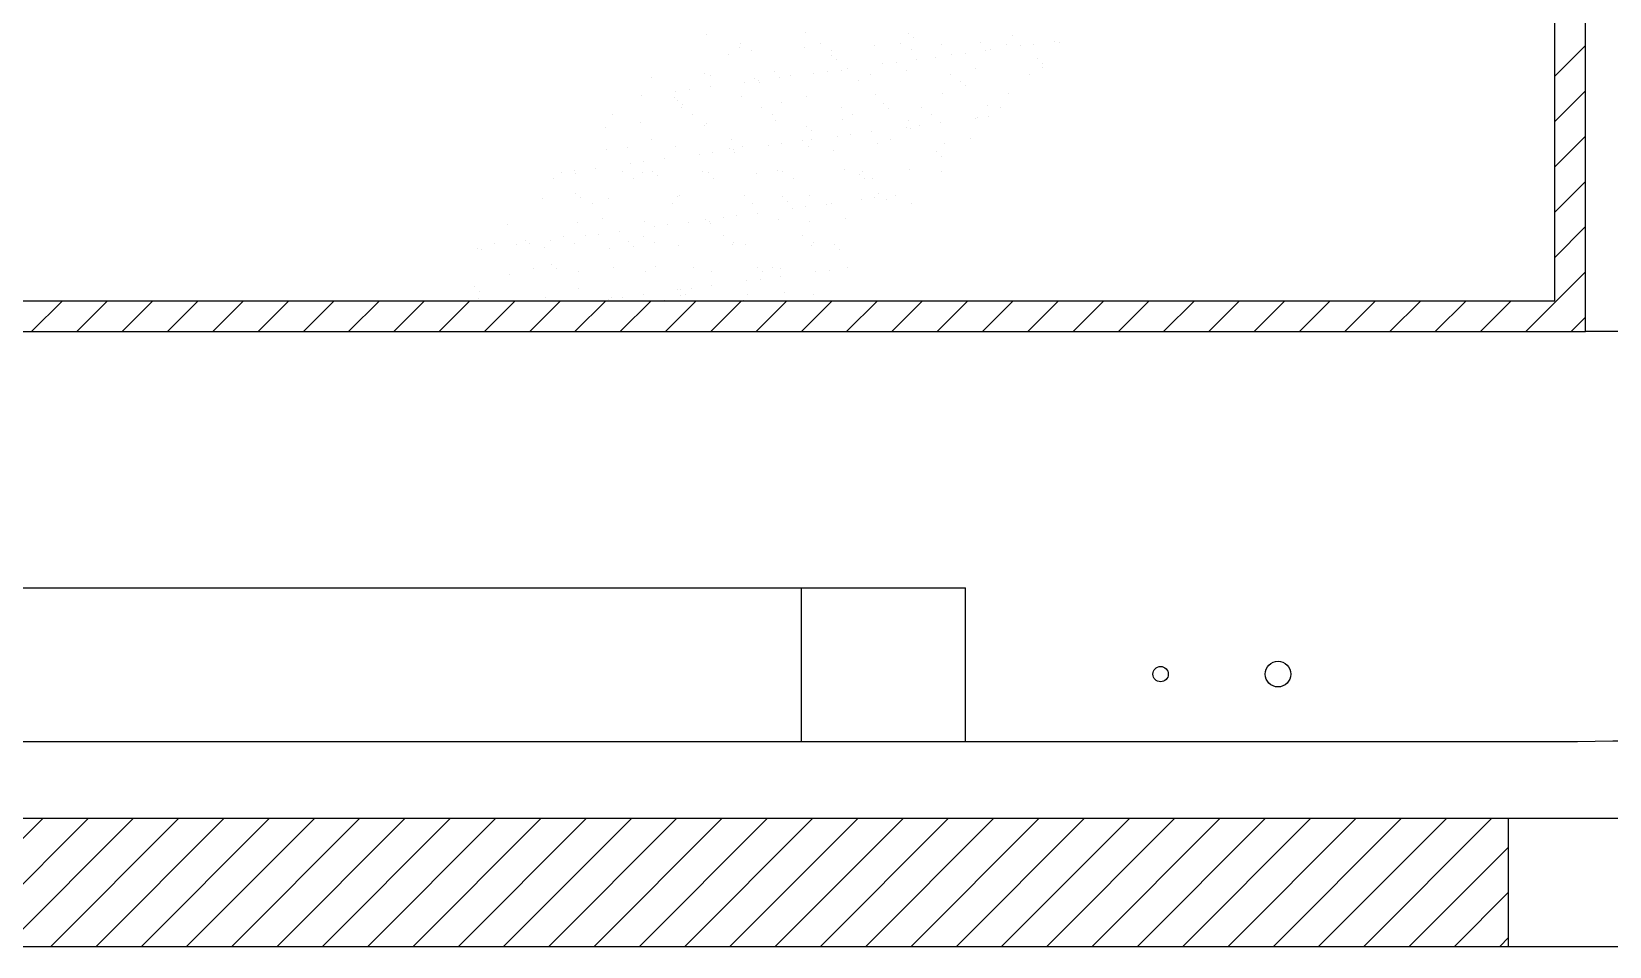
# Model space of a CAD drawing. Header units: inches. Extents: x 11.8 to 54.3, y 10.8 to 35.6.
# Drawn here: x 42.3236 to 42.6316, y 26.4983 to 26.6769 of the extents above; entities that cross this region are included whole.
import ezdxf

# ---------------------------------------------------------------- set-up
doc = ezdxf.new("R2010")
doc.units = ezdxf.units.IN
doc.header["$MEASUREMENT"] = 0
doc.layers.add('02', color=2, linetype='Continuous')
doc.layers.add('1', color=1, linetype='Continuous')

msp = doc.modelspace()

# ---------------------------------------------------------------- linework, layer by layer
at = {"layer": '02'}
for p, q in [((42.62694, 26.61834), (42.62694, 27.12934)), ((42.62094, 26.62434), (42.62094, 27.12334)), ((42.45538, 26.67635), (42.45538, 26.67635)), ((42.47476, 26.67675), (42.47476, 26.67675)), ((42.49477, 26.67658), (42.49477, 26.67658)), ((42.49569, 26.67574), (42.49569, 26.67574)), ((42.51507, 26.67614), (42.51507, 26.67614)), ((42.45973, 26.67237), (42.45973, 26.67237)), ((42.46179, 26.6738), (42.46179, 26.6738)), ((42.46207, 26.67458), (42.46207, 26.67458)), ((42.46418, 26.67324), (42.46418, 26.67324)), ((42.47458, 26.67374), (42.47458, 26.67374)), ((42.47764, 26.67461), (42.47764, 26.67461)), ((42.47974, 26.67219), (42.47974, 26.67219)), ((42.47975, 26.67326), (42.47975, 26.67326)), ((42.48809, 26.67423), (42.48809, 26.67423)), ((42.49321, 26.67464), (42.49321, 26.67464)), ((42.49532, 26.67329), (42.49532, 26.67329)), ((42.50118, 26.67439), (42.50118, 26.67439)), ((42.50323, 26.67233), (42.50323, 26.67233)), ((42.50583, 26.67267), (42.50583, 26.67267)), ((42.50878, 26.67466), (42.50878, 26.67466)), ((42.5099, 26.6732), (42.5099, 26.6732)), ((42.51089, 26.67332), (42.51089, 26.67332)), ((42.51397, 26.67433), (42.51397, 26.67433)), ((42.51669, 26.6741), (42.51669, 26.6741)), ((42.51929, 26.67444), (42.51929, 26.67444)), ((42.52336, 26.67498), (42.52336, 26.67498)), ((42.52435, 26.67469), (42.52435, 26.67469)), ((42.62094, 26.66816), (42.62694, 26.67416)), ((42.46855, 26.66911), (42.46855, 26.66911)), ((42.47891, 26.66912), (42.47891, 26.66912)), ((42.48066, 26.67135), (42.48066, 26.67135)), ((42.48164, 26.66928), (42.48164, 26.66928)), ((42.48298, 26.66966), (42.48298, 26.66966)), ((42.48977, 26.67055), (42.48977, 26.67055)), ((42.49237, 26.6709), (42.49237, 26.6709)), ((42.49443, 26.66922), (42.49443, 26.66922)), ((42.49644, 26.67143), (42.49644, 26.67143)), ((42.50004, 26.67175), (42.50004, 26.67175)), ((42.50794, 26.66971), (42.50794, 26.66971)), ((42.52005, 26.67158), (42.52005, 26.67158)), ((42.52097, 26.67073), (42.52097, 26.67073)), ((42.52102, 26.66987), (42.52102, 26.66987)), ((42.4447, 26.66798), (42.4447, 26.66798)), ((42.45505, 26.66863), (42.45505, 26.66863)), ((42.45606, 26.66612), (42.45606, 26.66612)), ((42.4562, 26.66837), (42.4562, 26.66837)), ((42.46285, 26.66701), (42.46285, 26.66701)), ((42.46471, 26.6678), (42.46471, 26.6678)), ((42.46546, 26.66735), (42.46546, 26.66735)), ((42.46563, 26.66696), (42.46563, 26.66696)), ((42.46952, 26.66789), (42.46952, 26.66789)), ((42.47177, 26.6684), (42.47177, 26.6684)), ((42.47631, 26.66878), (42.47631, 26.66878)), ((42.48501, 26.66736), (42.48501, 26.66736)), ((42.48734, 26.66843), (42.48734, 26.66843)), ((42.50291, 26.66846), (42.50291, 26.66846)), ((42.50502, 26.66719), (42.50502, 26.66719)), ((42.50594, 26.66635), (42.50594, 26.66635)), ((42.51848, 26.66849), (42.51848, 26.66849)), ((42.4426, 26.66434), (42.4426, 26.66434)), ((42.44902, 26.664), (42.44902, 26.664)), ((42.44939, 26.66524), (42.44939, 26.66524)), ((42.44968, 26.66342), (42.44968, 26.66342)), ((42.452, 26.66558), (42.452, 26.66558)), ((42.46211, 26.66417), (42.46211, 26.66417)), ((42.46998, 26.66297), (42.46998, 26.66297)), ((42.4749, 26.66411), (42.4749, 26.66411)), ((42.4884, 26.66459), (42.4884, 26.66459)), ((42.50149, 26.66476), (42.50149, 26.66476)), ((42.51428, 26.6647), (42.51428, 26.6647)), ((42.62094, 26.65932), (42.62694, 26.66532)), ((42.43708, 26.66066), (42.43708, 26.66066)), ((42.45054, 26.66203), (42.45054, 26.66203)), ((42.4506, 26.66257), (42.4506, 26.66257)), ((42.45265, 26.66069), (42.45265, 26.66069)), ((42.46611, 26.66206), (42.46611, 26.66206)), ((42.46822, 26.66072), (42.46822, 26.66072)), ((42.48168, 26.66209), (42.48168, 26.66209)), ((42.48379, 26.66074), (42.48379, 26.66074)), ((42.48999, 26.6628), (42.48999, 26.6628)), ((42.49091, 26.66196), (42.49091, 26.66196)), ((42.49725, 26.66212), (42.49725, 26.66212)), ((42.49936, 26.66077), (42.49936, 26.66077)), ((42.50784, 26.65999), (42.50784, 26.65999)), ((42.50825, 26.66007), (42.50825, 26.66007)), ((42.51029, 26.66236), (42.51029, 26.66236)), ((42.51044, 26.66033), (42.51044, 26.66033)), ((42.51282, 26.66214), (42.51282, 26.66214)), ((42.43557, 26.65818), (42.43557, 26.65818)), ((42.44257, 26.65905), (42.44257, 26.65905)), ((42.45495, 26.65859), (42.45495, 26.65859)), ((42.45536, 26.65899), (42.45536, 26.65899)), ((42.46887, 26.65948), (42.46887, 26.65948)), ((42.47496, 26.65841), (42.47496, 26.65841)), ((42.47588, 26.65757), (42.47588, 26.65757)), ((42.48196, 26.65965), (42.48196, 26.65965)), ((42.48352, 26.65679), (42.48352, 26.65679)), ((42.48759, 26.65732), (42.48759, 26.65732)), ((42.49438, 26.65821), (42.49438, 26.65821)), ((42.49475, 26.65958), (42.49475, 26.65958)), ((42.49526, 26.65797), (42.49526, 26.65797)), ((42.49698, 26.65856), (42.49698, 26.65856)), ((42.50105, 26.65909), (42.50105, 26.65909)), ((42.43583, 26.65388), (42.43583, 26.65388)), ((42.43992, 26.6542), (42.43992, 26.6542)), ((42.44467, 26.65582), (42.44467, 26.65582)), ((42.44933, 26.65437), (42.44933, 26.65437)), ((42.45993, 26.65403), (42.45993, 26.65403)), ((42.46024, 26.65585), (42.46024, 26.65585)), ((42.46067, 26.65378), (42.46067, 26.65378)), ((42.46242, 26.65453), (42.46242, 26.65453)), ((42.46746, 26.65467), (42.46746, 26.65467)), ((42.47007, 26.65501), (42.47007, 26.65501)), ((42.47413, 26.65555), (42.47413, 26.65555)), ((42.47521, 26.65447), (42.47521, 26.65447)), ((42.47581, 26.65588), (42.47581, 26.65588)), ((42.48092, 26.65644), (42.48092, 26.65644)), ((42.48872, 26.65496), (42.48872, 26.65496)), ((42.49138, 26.65591), (42.49138, 26.65591)), ((42.50181, 26.65513), (42.50181, 26.65513)), ((42.50695, 26.65594), (42.50695, 26.65594)), ((42.62094, 26.65049), (42.62694, 26.65649)), ((42.44054, 26.65113), (42.44054, 26.65113)), ((42.44315, 26.65147), (42.44315, 26.65147)), ((42.44721, 26.65201), (42.44721, 26.65201)), ((42.454, 26.6529), (42.454, 26.6529)), ((42.45661, 26.65324), (42.45661, 26.65324)), ((42.46085, 26.65318), (42.46085, 26.65318)), ((42.48023, 26.65358), (42.48023, 26.65358)), ((42.50024, 26.65341), (42.50024, 26.65341)), ((42.50116, 26.65257), (42.50116, 26.65257)), ((42.42554, 26.64811), (42.42554, 26.64811)), ((42.42709, 26.64936), (42.42709, 26.64936)), ((42.42969, 26.6497), (42.42969, 26.6497)), ((42.4298, 26.64925), (42.4298, 26.64925)), ((42.43375, 26.65023), (42.43375, 26.65023)), ((42.43901, 26.64948), (42.43901, 26.64948)), ((42.44111, 26.64814), (42.44111, 26.64814)), ((42.44289, 26.64942), (42.44289, 26.64942)), ((42.4449, 26.64964), (42.4449, 26.64964)), ((42.44582, 26.64879), (42.44582, 26.64879)), ((42.45458, 26.64951), (42.45458, 26.64951)), ((42.45568, 26.64936), (42.45568, 26.64936)), ((42.45669, 26.64817), (42.45669, 26.64817)), ((42.4652, 26.6492), (42.4652, 26.6492)), ((42.46918, 26.64984), (42.46918, 26.64984)), ((42.47015, 26.64954), (42.47015, 26.64954)), ((42.47226, 26.64819), (42.47226, 26.64819)), ((42.48227, 26.65001), (42.48227, 26.65001)), ((42.48521, 26.64902), (42.48521, 26.64902)), ((42.48572, 26.64957), (42.48572, 26.64957)), ((42.48613, 26.64818), (42.48613, 26.64818)), ((42.48783, 26.64822), (42.48783, 26.64822)), ((42.49506, 26.64995), (42.49506, 26.64995)), ((42.50129, 26.64959), (42.50129, 26.64959)), ((42.62094, 26.64165), (42.62694, 26.64765)), ((42.42987, 26.64525), (42.42987, 26.64525)), ((42.43079, 26.6444), (42.43079, 26.6444)), ((42.44965, 26.64473), (42.44965, 26.64473)), ((42.45017, 26.64481), (42.45017, 26.64481)), ((42.46274, 26.6449), (42.46274, 26.6449)), ((42.47018, 26.64464), (42.47018, 26.64464)), ((42.47553, 26.64484), (42.47553, 26.64484)), ((42.48813, 26.64445), (42.48813, 26.64445)), ((42.48903, 26.64532), (42.48903, 26.64532)), ((42.4922, 26.64498), (42.4922, 26.64498)), ((42.42335, 26.64431), (42.42335, 26.64431)), ((42.43313, 26.64327), (42.43313, 26.64327)), ((42.43615, 26.64425), (42.43615, 26.64425)), ((42.4487, 26.6433), (42.4487, 26.6433)), ((42.46428, 26.64333), (42.46428, 26.64333)), ((42.46528, 26.64144), (42.46528, 26.64144)), ((42.4711, 26.64379), (42.4711, 26.64379)), ((42.47207, 26.64233), (42.47207, 26.64233)), ((42.47468, 26.64267), (42.47468, 26.64267)), ((42.47874, 26.64321), (42.47874, 26.64321)), ((42.47985, 26.64336), (42.47985, 26.64336)), ((42.48553, 26.6441), (42.48553, 26.6441)), ((42.49048, 26.64419), (42.49048, 26.64419)), ((42.49542, 26.64339), (42.49542, 26.64339)), ((42.41661, 26.63913), (42.41661, 26.63913)), ((42.43012, 26.63962), (42.43012, 26.63962)), ((42.43514, 26.64042), (42.43514, 26.64042)), ((42.4432, 26.63979), (42.4432, 26.63979)), ((42.44515, 26.63879), (42.44515, 26.63879)), ((42.44776, 26.63913), (42.44776, 26.63913)), ((42.45182, 26.63967), (42.45182, 26.63967)), ((42.45515, 26.64025), (42.45515, 26.64025)), ((42.45599, 26.63972), (42.45599, 26.63972)), ((42.45607, 26.6394), (42.45607, 26.6394)), ((42.45861, 26.64056), (42.45861, 26.64056)), ((42.46122, 26.6409), (42.46122, 26.6409)), ((42.4695, 26.64021), (42.4695, 26.64021)), ((42.47545, 26.6398), (42.47545, 26.6398)), ((42.48259, 26.64038), (42.48259, 26.64038)), ((42.62094, 26.63281), (42.62694, 26.63881)), ((42.41401, 26.63556), (42.41401, 26.63556)), ((42.41824, 26.63524), (42.41824, 26.63524)), ((42.42011, 26.63603), (42.42011, 26.63603)), ((42.42084, 26.63559), (42.42084, 26.63559)), ((42.4249, 26.63612), (42.4249, 26.63612)), ((42.42747, 26.63693), (42.42747, 26.63693)), ((42.42958, 26.63559), (42.42958, 26.63559)), ((42.4317, 26.63702), (42.4317, 26.63702)), ((42.4343, 26.63736), (42.4343, 26.63736)), ((42.43836, 26.63789), (42.43836, 26.63789)), ((42.44012, 26.63586), (42.44012, 26.63586)), ((42.44304, 26.63696), (42.44304, 26.63696)), ((42.44515, 26.63562), (42.44515, 26.63562)), ((42.45861, 26.63699), (42.45861, 26.63699)), ((42.46042, 26.63542), (42.46042, 26.63542)), ((42.46072, 26.63565), (42.46072, 26.63565)), ((42.46305, 26.63526), (42.46305, 26.63526)), ((42.47419, 26.63702), (42.47419, 26.63702)), ((42.47584, 26.6352), (42.47584, 26.6352)), ((42.47629, 26.63567), (42.47629, 26.63567)), ((42.48042, 26.63524), (42.48042, 26.63524)), ((42.41058, 26.63451), (42.41058, 26.63451)), ((42.41145, 26.63435), (42.41145, 26.63435)), ((42.42367, 26.63467), (42.42367, 26.63467)), ((42.43646, 26.63461), (42.43646, 26.63461)), ((42.44104, 26.63501), (42.44104, 26.63501)), ((42.44996, 26.6351), (42.44996, 26.6351)), ((42.48135, 26.6344), (42.48135, 26.6344)), ((42.41693, 26.6295), (42.41693, 26.6295)), ((42.4216, 26.63073), (42.4216, 26.63073)), ((42.42508, 26.63147), (42.42508, 26.63147)), ((42.42601, 26.63063), (42.42601, 26.63063)), ((42.43043, 26.62998), (42.43043, 26.62998)), ((42.43717, 26.63075), (42.43717, 26.63075)), ((42.44352, 26.63015), (42.44352, 26.63015)), ((42.44539, 26.63103), (42.44539, 26.63103)), ((42.45274, 26.63078), (42.45274, 26.63078)), ((42.45631, 26.63009), (42.45631, 26.63009)), ((42.46539, 26.63086), (42.46539, 26.63086)), ((42.46632, 26.63001), (42.46632, 26.63001)), ((42.46831, 26.63081), (42.46831, 26.63081)), ((42.46981, 26.63058), (42.46981, 26.63058)), ((42.46989, 26.6291), (42.46989, 26.6291)), ((42.47668, 26.62999), (42.47668, 26.62999)), ((42.47929, 26.63034), (42.47929, 26.63034)), ((42.4829, 26.63074), (42.4829, 26.63074)), ((42.61531, 26.61834), (42.62694, 26.62997)), ((42.41005, 26.62708), (42.41005, 26.62708)), ((42.41098, 26.62624), (42.41098, 26.62624)), ((42.43036, 26.62664), (42.43036, 26.62664)), ((42.44976, 26.62645), (42.44976, 26.62645)), ((42.45036, 26.62647), (42.45036, 26.62647)), ((42.45237, 26.62679), (42.45237, 26.62679)), ((42.45643, 26.62733), (42.45643, 26.62733)), ((42.46322, 26.62822), (42.46322, 26.62822)), ((42.46583, 26.62856), (42.46583, 26.62856)), ((42.47067, 26.62603), (42.47067, 26.62603)), ((41.96094, 26.62434), (42.62094, 26.62434)), ((42.32362, 26.61834), (42.32962, 26.62434)), ((42.33246, 26.61834), (42.33846, 26.62434)), ((42.3413, 26.61834), (42.3473, 26.62434)), ((42.35014, 26.61834), (42.35614, 26.62434)), ((42.35898, 26.61834), (42.36498, 26.62434)), ((42.36782, 26.61834), (42.37382, 26.62434)), ((42.37666, 26.61834), (42.38266, 26.62434)), ((42.3855, 26.61834), (42.3915, 26.62434)), ((42.39434, 26.61834), (42.40034, 26.62434)), ((42.40037, 26.62436), (42.40037, 26.62436)), ((42.40317, 26.61834), (42.40917, 26.62434)), ((42.4109, 26.62487), (42.4109, 26.62487)), ((42.41201, 26.61834), (42.41801, 26.62434)), ((42.41594, 26.62438), (42.41594, 26.62438)), ((42.42085, 26.61834), (42.42685, 26.62434)), ((42.42398, 26.62504), (42.42398, 26.62504)), ((42.42969, 26.61834), (42.43569, 26.62434)), ((42.43151, 26.62441), (42.43151, 26.62441)), ((42.43631, 26.62468), (42.43631, 26.62468)), ((42.43678, 26.62498), (42.43678, 26.62498)), ((42.43853, 26.61834), (42.44453, 26.62434)), ((42.43891, 26.62502), (42.43891, 26.62502)), ((42.44297, 26.62556), (42.44297, 26.62556)), ((42.44708, 26.62444), (42.44708, 26.62444)), ((42.44737, 26.61834), (42.45337, 26.62434)), ((42.45028, 26.62546), (42.45028, 26.62546)), ((42.45128, 26.62562), (42.45128, 26.62562)), ((42.45621, 26.61834), (42.46221, 26.62434)), ((42.46265, 26.62447), (42.46265, 26.62447)), ((42.46337, 26.62563), (42.46337, 26.62563)), ((42.46505, 26.61834), (42.47105, 26.62434)), ((42.47388, 26.61834), (42.47988, 26.62434)), ((42.47616, 26.62557), (42.47616, 26.62557)), ((42.48272, 26.61834), (42.48872, 26.62434)), ((42.49156, 26.61834), (42.49756, 26.62434)), ((42.5004, 26.61834), (42.5064, 26.62434)), ((42.50924, 26.61834), (42.51524, 26.62434)), ((42.51808, 26.61834), (42.52408, 26.62434)), ((42.52692, 26.61834), (42.53292, 26.62434)), ((42.53576, 26.61834), (42.54176, 26.62434)), ((42.5446, 26.61834), (42.5506, 26.62434)), ((42.55343, 26.61834), (42.55943, 26.62434)), ((42.56227, 26.61834), (42.56827, 26.62434)), ((42.57111, 26.61834), (42.57711, 26.62434)), ((42.57995, 26.61834), (42.58595, 26.62434)), ((42.58879, 26.61834), (42.59479, 26.62434)), ((42.59763, 26.61834), (42.60363, 26.62434)), ((42.60647, 26.61834), (42.61247, 26.62434)), ((42.62414, 26.61834), (42.62694, 26.62113)), ((41.95494, 26.61834), (42.62694, 26.61834)), ((42.65694, 26.61834), (42.62694, 26.61834)), ((42.07594, 26.56834), (42.50594, 26.56834)), ((42.47392, 26.53834), (42.47392, 26.56834)), ((42.50594, 26.53834), (42.50594, 26.56834)), ((41.95994, 26.53834), (42.62194, 26.53834)), ((41.88494, 26.52334), (42.69694, 26.52334)), ((42.30085, 26.49834), (42.32585, 26.52334)), ((42.30969, 26.49834), (42.33469, 26.52334)), ((42.31853, 26.49834), (42.34353, 26.52334)), ((42.32737, 26.49834), (42.35237, 26.52334)), ((42.33621, 26.49834), (42.36121, 26.52334)), ((42.34505, 26.49834), (42.37005, 26.52334)), ((42.35388, 26.49834), (42.37888, 26.52334)), ((42.36272, 26.49834), (42.38772, 26.52334)), ((42.37156, 26.49834), (42.39656, 26.52334)), ((42.3804, 26.49834), (42.4054, 26.52334)), ((42.38924, 26.49834), (42.41424, 26.52334)), ((42.39808, 26.49834), (42.42308, 26.52334)), ((42.40692, 26.49834), (42.43192, 26.52334)), ((42.41576, 26.49834), (42.44076, 26.52334)), ((42.4246, 26.49834), (42.4496, 26.52334)), ((42.43343, 26.49834), (42.45843, 26.52334)), ((42.44227, 26.49834), (42.46727, 26.52334)), ((42.45111, 26.49834), (42.47611, 26.52334)), ((42.45995, 26.49834), (42.48495, 26.52334)), ((42.46879, 26.49834), (42.49379, 26.52334)), ((42.47763, 26.49834), (42.50263, 26.52334)), ((42.48647, 26.49834), (42.51147, 26.52334)), ((42.49531, 26.49834), (42.52031, 26.52334)), ((42.50414, 26.49834), (42.52914, 26.52334)), ((42.51298, 26.49834), (42.53798, 26.52334)), ((42.52182, 26.49834), (42.54682, 26.52334)), ((42.53066, 26.49834), (42.55566, 26.52334)), ((42.5395, 26.49834), (42.5645, 26.52334)), ((42.54834, 26.49834), (42.57334, 26.52334)), ((42.55718, 26.49834), (42.58218, 26.52334)), ((42.56602, 26.49834), (42.59102, 26.52334)), ((42.57486, 26.49834), (42.59986, 26.52334)), ((42.58369, 26.49834), (42.60869, 26.52334)), ((42.61194, 26.49834), (42.61194, 26.52334)), ((42.59253, 26.49834), (42.61194, 26.51774)), ((42.60137, 26.49834), (42.61194, 26.5089)), ((42.61021, 26.49834), (42.61194, 26.50006)), ((41.96994, 26.49834), (42.61194, 26.49834))]:
    msp.add_line(p, q, dxfattribs=at)
for centre, radius in [((42.54401, 26.55148), 0.0015), ((42.56693, 26.55148), 0.0025)]:
    msp.add_circle(centre, radius, dxfattribs=at)
msp.add_arc((42.61967, 27.32971), 0.79138, 270.16389, 278.1554, dxfattribs=at)
at = {"layer": '1'}
msp.add_line((33.61524, 26.49834), (53.94144, 26.49834), dxfattribs=at)

doc.saveas('drawing.dxf')
